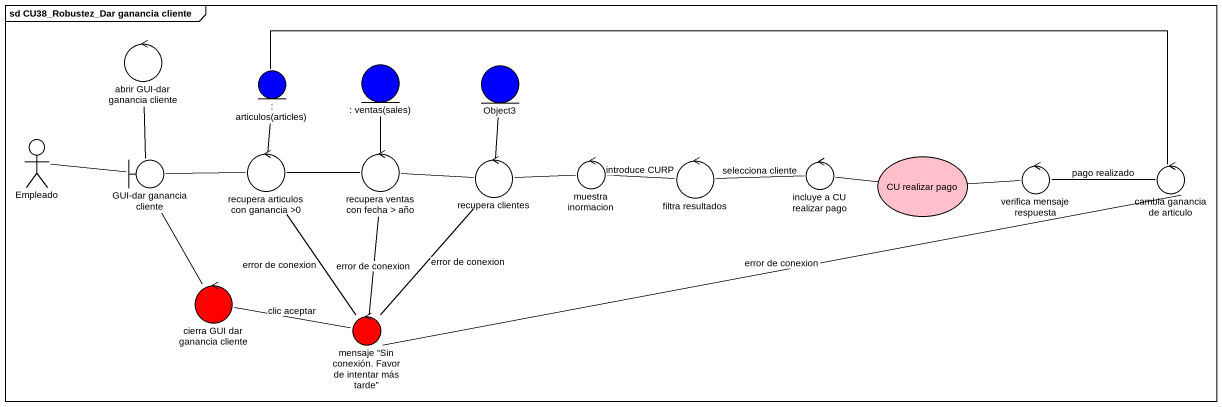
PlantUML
@startuml
mainframe sd CU38_Robustez_Dar ganancia cliente
control "abrir GUI-dar ganancia cliente" as abrir_GUI_dar_ganancia
entity ": ventas(sales)" as ventas_sales #0000FF
entity Object3 #0000FF
entity ": articulos(articles)" as articulos_articles #0000FF
actor Empleado
boundary "GUI-dar ganancia cliente" as GUI_dar_ganancia_cliente
control "recupera articulos con ganancia >0" as recupera_articulos_con
control "recupera ventas con fecha > año" as recupera_ventas_con_fecha
control "recupera clientes" as recupera_clientes
control "muestra inormacion" as muestra_inormacion
control "filtra resultados" as filtra_resultados
control "incluye a CU realizar pago" as incluye_a_CU_realizar_pago
usecase "CU realizar pago" as CU_realizar_pago #FFC0CB
control "verifica mensaje respuesta" as verifica_mensaje_respuesta
control "cambia ganancia de articulo" as cambia_ganancia_de_articulo
control "cierra GUI dar ganancia cliente" as cierra_GUI_dar_ganancia #FF0000
control "mensaje “Sin conexión. Favor de intentar más tarde”" as mensaje_Sin_conexión_Favor #FF0000
abrir_GUI_dar_ganancia -- GUI_dar_ganancia_cliente
ventas_sales -- recupera_ventas_con_fecha
Object3 -- recupera_clientes
articulos_articles -- recupera_articulos_con
Empleado -right- GUI_dar_ganancia_cliente
GUI_dar_ganancia_cliente -right- recupera_articulos_con
recupera_articulos_con -right- recupera_ventas_con_fecha
recupera_articulos_con -- mensaje_Sin_conexión_Favor : error de conexion
recupera_ventas_con_fecha -right- recupera_clientes
recupera_ventas_con_fecha -- mensaje_Sin_conexión_Favor : error de conexion
recupera_clientes -right- muestra_inormacion
recupera_clientes -- mensaje_Sin_conexión_Favor : error de conexion
muestra_inormacion -right- filtra_resultados : introduce CURP
filtra_resultados -right- incluye_a_CU_realizar_pago : selecciona cliente
incluye_a_CU_realizar_pago -right- CU_realizar_pago
CU_realizar_pago -right- verifica_mensaje_respuesta
verifica_mensaje_respuesta -right- cambia_ganancia_de_articulo : pago realizado
cambia_ganancia_de_articulo -left- articulos_articles
cambia_ganancia_de_articulo -left- mensaje_Sin_conexión_Favor : error de conexion
cierra_GUI_dar_ganancia -up- GUI_dar_ganancia_cliente
mensaje_Sin_conexión_Favor -left- cierra_GUI_dar_ganancia : clic aceptar
@enduml
